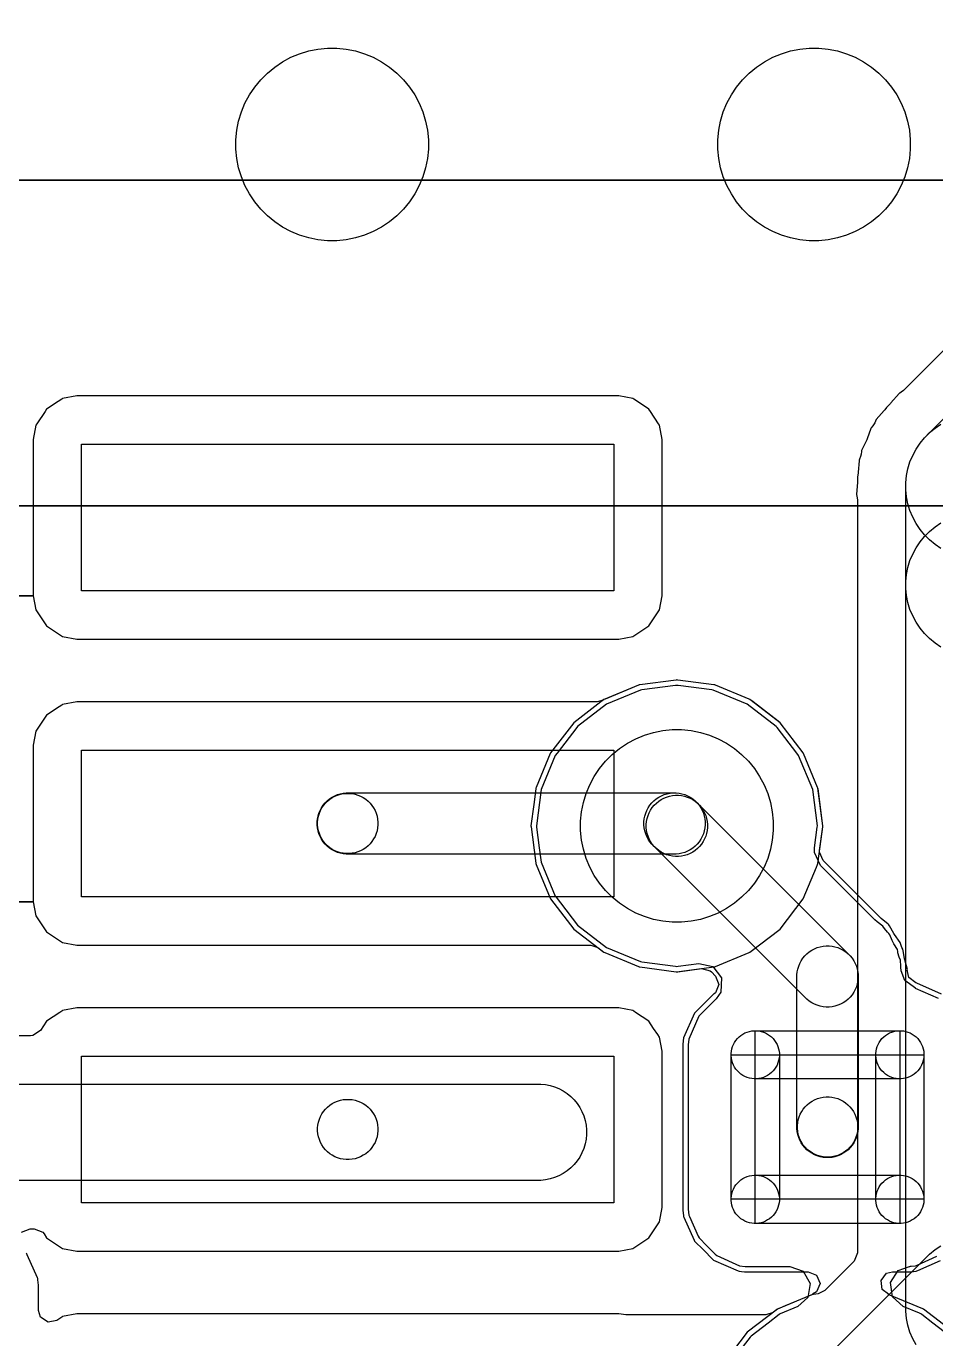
# Model space of a CAD drawing. Extents: x 124579 to 173950, y -108350 to -87650.
# Drawn here: x 134431 to 138205, y -96757 to -91309 of the extents above; entities that cross this region are included whole.
import ezdxf

# ---------------------------------------------------------------- set-up
doc = ezdxf.new("R2010")
doc.units = 0
doc.layers.add('L2D0_Cu1', color=1, linetype='CONTINUOUS')
doc.layers.add('L4D0_Cu2', color=2, linetype='CONTINUOUS')

msp = doc.modelspace()

# ---------------------------------------------------------------- linework, layer by layer
at = {"layer": 'L2D0_Cu1'}
for points in [[(135680.373, -92199.518), (135641.308, -92195.671), (135602.808, -92188.013), (135565.244, -92176.618), (135528.978, -92161.596), (135494.359, -92143.091), (135461.72, -92121.283), (135431.376, -92096.38), (135403.62, -92068.624), (135378.717, -92038.28), (135356.909, -92005.641), (135338.404, -91971.022), (135323.382, -91934.756), (135311.987, -91897.192), (135304.329, -91858.692), (135300.482, -91819.627), (135300.482, -91780.373), (135304.329, -91741.308), (135311.987, -91702.808), (135323.382, -91665.244), (135338.404, -91628.978), (135356.909, -91594.359), (135378.717, -91561.72), (135403.62, -91531.376), (135431.376, -91503.62), (135461.72, -91478.717), (135494.359, -91456.909), (135528.978, -91438.404), (135565.244, -91423.382), (135602.808, -91411.987), (135641.308, -91404.329), (135680.373, -91400.482), (135719.627, -91400.482), (135758.692, -91404.329), (135797.192, -91411.987), (135834.756, -91423.382), (135871.022, -91438.404), (135905.641, -91456.909), (135938.28, -91478.717), (135968.624, -91503.62), (135996.38, -91531.376), (136021.283, -91561.72), (136043.091, -91594.359), (136061.596, -91628.978), (136076.618, -91665.244), (136088.013, -91702.808), (136095.671, -91741.308), (136099.518, -91780.373), (136099.518, -91819.627), (136095.671, -91858.692), (136088.013, -91897.192), (136076.618, -91934.756), (136061.596, -91971.022), (136043.091, -92005.641), (136021.283, -92038.28), (135996.38, -92068.624), (135968.624, -92096.38), (135938.28, -92121.283), (135905.641, -92143.091), (135871.022, -92161.596), (135834.756, -92176.618), (135797.192, -92188.013), (135758.692, -92195.671), (135719.627, -92199.518)], [(137680.373, -92199.518), (137641.308, -92195.671), (137602.808, -92188.013), (137565.244, -92176.618), (137528.978, -92161.596), (137494.359, -92143.091), (137461.72, -92121.283), (137431.376, -92096.38), (137403.62, -92068.624), (137378.717, -92038.28), (137356.909, -92005.641), (137338.404, -91971.022), (137323.382, -91934.756), (137311.987, -91897.192), (137304.329, -91858.692), (137300.482, -91819.627), (137300.482, -91780.373), (137304.329, -91741.308), (137311.987, -91702.808), (137323.382, -91665.244), (137338.404, -91628.978), (137356.909, -91594.359), (137378.717, -91561.72), (137403.62, -91531.376), (137431.376, -91503.62), (137461.72, -91478.717), (137494.359, -91456.909), (137528.978, -91438.404), (137565.244, -91423.382), (137602.808, -91411.987), (137641.308, -91404.329), (137680.373, -91400.482), (137719.627, -91400.482), (137758.692, -91404.329), (137797.192, -91411.987), (137834.756, -91423.382), (137871.022, -91438.404), (137905.641, -91456.909), (137938.28, -91478.717), (137968.624, -91503.62), (137996.38, -91531.376), (138021.283, -91561.72), (138043.091, -91594.359), (138061.596, -91628.978), (138076.618, -91665.244), (138088.013, -91702.808), (138095.671, -91741.308), (138099.518, -91780.373), (138099.518, -91819.627), (138095.671, -91858.692), (138088.013, -91897.192), (138076.618, -91934.756), (138061.596, -91971.022), (138043.091, -92005.641), (138021.283, -92038.28), (137996.38, -92068.624), (137968.624, -92096.38), (137938.28, -92121.283), (137905.641, -92143.091), (137871.022, -92161.596), (137834.756, -92176.618), (137797.192, -92188.013), (137758.692, -92195.671), (137719.627, -92199.518)], [(134660, -93653.4), (134660, -93043.8), (136869.8, -93043.8), (136869.8, -93653.4)], [(137111.373, -95028.118), (137072.308, -95024.271), (137033.808, -95016.613), (136996.244, -95005.218), (136959.978, -94990.196), (136925.359, -94971.691), (136892.72, -94949.883), (136862.376, -94924.98), (136834.62, -94897.224), (136809.717, -94866.88), (136787.909, -94834.241), (136769.404, -94799.622), (136754.382, -94763.356), (136742.987, -94725.792), (136735.329, -94687.292), (136731.482, -94648.227), (136731.482, -94608.973), (136735.329, -94569.908), (136742.987, -94531.408), (136754.382, -94493.844), (136769.404, -94457.578), (136787.909, -94422.959), (136809.717, -94390.32), (136834.62, -94359.976), (136862.376, -94332.22), (136892.72, -94307.317), (136925.359, -94285.509), (136959.978, -94267.004), (136996.244, -94251.982), (137033.808, -94240.587), (137072.308, -94232.929), (137111.373, -94229.082), (137150.627, -94229.082), (137189.692, -94232.929), (137228.192, -94240.587), (137265.756, -94251.982), (137302.022, -94267.004), (137336.641, -94285.509), (137369.28, -94307.317), (137399.624, -94332.22), (137427.38, -94359.976), (137452.283, -94390.32), (137474.091, -94422.959), (137492.596, -94457.578), (137507.618, -94493.844), (137519.013, -94531.408), (137526.671, -94569.908), (137530.518, -94608.973), (137530.518, -94648.227), (137526.671, -94687.292), (137519.013, -94725.792), (137507.618, -94763.356), (137492.596, -94799.622), (137474.091, -94834.241), (137452.283, -94866.88), (137427.38, -94897.224), (137399.624, -94924.98), (137369.28, -94949.883), (137336.641, -94971.691), (137302.022, -94990.196), (137265.756, -95005.218), (137228.192, -95016.613), (137189.692, -95024.271), (137150.627, -95028.118)], [(134660, -94923.4), (134660, -94313.8), (136869.8, -94313.8), (136869.8, -94923.4)], [(135758.761, -94745.6), (135746.343, -94744.377), (135734.104, -94741.943), (135722.163, -94738.32), (135710.635, -94733.545), (135699.63, -94727.663), (135689.255, -94720.73), (135679.609, -94712.814), (135670.786, -94703.991), (135662.87, -94694.345), (135655.937, -94683.97), (135650.055, -94672.965), (135645.28, -94661.437), (135641.657, -94649.496), (135639.223, -94637.257), (135638, -94624.839), (135638, -94612.361), (135639.223, -94599.943), (135641.657, -94587.704), (135645.28, -94575.763), (135650.055, -94564.235), (135655.937, -94553.23), (135662.87, -94542.855), (135670.786, -94533.209), (135679.609, -94524.386), (135689.255, -94516.47), (135699.63, -94509.537), (135710.635, -94503.655), (135722.163, -94498.88), (135734.104, -94495.257), (135746.343, -94492.823), (135758.761, -94491.6), (137127.239, -94491.6), (137139.657, -94492.823), (137151.896, -94495.257), (137163.837, -94498.88), (137175.365, -94503.655), (137186.37, -94509.537), (137196.745, -94516.47), (137206.391, -94524.386), (137215.214, -94533.209), (137223.13, -94542.855), (137230.063, -94553.23), (137235.945, -94564.235), (137240.72, -94575.763), (137244.343, -94587.704), (137246.777, -94599.943), (137248, -94612.361), (137248, -94624.839), (137246.777, -94637.257), (137244.343, -94649.496), (137240.72, -94661.437), (137235.945, -94672.965), (137230.063, -94683.97), (137223.13, -94694.345), (137215.214, -94703.991), (137206.391, -94712.814), (137196.745, -94720.73), (137186.37, -94727.663), (137175.365, -94733.545), (137163.837, -94738.32), (137151.896, -94741.943), (137139.657, -94744.377), (137127.239, -94745.6)], [(135758.759, -94743.6), (135746.537, -94742.396), (135734.491, -94740), (135722.738, -94736.435), (135711.391, -94731.735), (135700.56, -94725.945), (135690.348, -94719.122), (135680.854, -94711.331), (135672.169, -94702.646), (135664.378, -94693.152), (135657.555, -94682.94), (135651.765, -94672.109), (135647.065, -94660.762), (135643.5, -94649.009), (135641.104, -94636.963), (135639.9, -94624.741), (135639.9, -94612.459), (135641.104, -94600.237), (135643.5, -94588.191), (135647.065, -94576.438), (135651.765, -94565.091), (135657.555, -94554.26), (135664.378, -94544.048), (135672.169, -94534.554), (135680.854, -94525.869), (135690.348, -94518.078), (135700.56, -94511.255), (135711.391, -94505.465), (135722.738, -94500.765), (135734.491, -94497.2), (135746.537, -94494.804), (135758.759, -94493.6), (135771.141, -94493.6), (135783.363, -94494.804), (135795.409, -94497.2), (135807.162, -94500.765), (135818.509, -94505.465), (135829.34, -94511.255), (135839.552, -94518.078), (135849.046, -94525.869), (135857.731, -94534.554), (135865.522, -94544.048), (135872.345, -94554.26), (135878.135, -94565.091), (135882.835, -94576.438), (135886.4, -94588.191), (135888.796, -94600.237), (135890, -94612.459), (135890, -94624.741), (135888.796, -94636.963), (135886.4, -94649.009), (135882.835, -94660.762), (135878.135, -94672.109), (135872.345, -94682.94), (135865.522, -94693.152), (135857.731, -94702.646), (135849.046, -94711.331), (135839.552, -94719.122), (135829.34, -94725.945), (135818.509, -94731.735), (135807.162, -94736.435), (135795.409, -94740), (135783.363, -94742.396), (135771.141, -94743.6)], [(137124.761, -94755.6), (137112.343, -94754.377), (137100.104, -94751.943), (137088.163, -94748.32), (137076.635, -94743.545), (137065.63, -94737.663), (137055.255, -94730.73), (137045.609, -94722.814), (137026.786, -94703.991), (137018.87, -94694.345), (137011.937, -94683.97), (137006.055, -94672.965), (137001.28, -94661.437), (136997.657, -94649.496), (136995.223, -94637.257), (136994, -94624.839), (136994, -94612.361), (136995.223, -94599.943), (136997.657, -94587.704), (137001.28, -94575.763), (137006.055, -94564.235), (137011.937, -94553.23), (137018.87, -94542.855), (137026.786, -94533.209), (137035.609, -94524.386), (137045.255, -94516.47), (137055.63, -94509.537), (137066.635, -94503.655), (137078.163, -94498.88), (137090.104, -94495.257), (137102.343, -94492.823), (137114.761, -94491.6), (137127.239, -94491.6), (137139.657, -94492.823), (137151.896, -94495.257), (137163.837, -94498.88), (137175.365, -94503.655), (137186.37, -94509.537), (137196.745, -94516.47), (137206.391, -94524.386), (137225.214, -94543.209), (137233.13, -94552.855), (137240.063, -94563.23), (137245.945, -94574.235), (137250.72, -94585.763), (137254.343, -94597.704), (137256.777, -94609.943), (137258, -94622.361), (137258, -94634.839), (137256.777, -94647.257), (137254.343, -94659.496), (137250.72, -94671.437), (137245.945, -94682.965), (137240.063, -94693.97), (137233.13, -94704.345), (137225.214, -94713.991), (137216.391, -94722.814), (137206.745, -94730.73), (137196.37, -94737.663), (137185.365, -94743.545), (137173.837, -94748.32), (137161.896, -94751.943), (137149.657, -94754.377), (137137.239, -94755.6)], [(134660, -96193.4), (134660, -95583.8), (136869.8, -95583.8), (136869.8, -96193.4)], [(135758.759, -96013.6), (135746.537, -96012.396), (135734.491, -96010), (135722.738, -96006.435), (135711.391, -96001.735), (135700.56, -95995.945), (135690.348, -95989.122), (135680.854, -95981.331), (135672.169, -95972.646), (135664.378, -95963.152), (135657.555, -95952.94), (135651.765, -95942.109), (135647.065, -95930.762), (135643.5, -95919.009), (135641.104, -95906.963), (135639.9, -95894.741), (135639.9, -95882.459), (135641.104, -95870.237), (135643.5, -95858.191), (135647.065, -95846.438), (135651.765, -95835.091), (135657.555, -95824.26), (135664.378, -95814.048), (135672.169, -95804.554), (135680.854, -95795.869), (135690.348, -95788.078), (135700.56, -95781.255), (135711.391, -95775.465), (135722.738, -95770.765), (135734.491, -95767.2), (135746.537, -95764.804), (135758.759, -95763.6), (135771.141, -95763.6), (135783.363, -95764.804), (135795.409, -95767.2), (135807.162, -95770.765), (135818.509, -95775.465), (135829.34, -95781.255), (135839.552, -95788.078), (135849.046, -95795.869), (135857.731, -95804.554), (135865.522, -95814.048), (135872.345, -95824.26), (135878.135, -95835.091), (135882.835, -95846.438), (135886.4, -95858.191), (135888.796, -95870.237), (135890, -95882.459), (135890, -95894.741), (135888.796, -95906.963), (135886.4, -95919.009), (135882.835, -95930.762), (135878.135, -95942.109), (135872.345, -95952.94), (135865.522, -95963.152), (135857.731, -95972.646), (135849.046, -95981.331), (135839.552, -95989.122), (135829.34, -95995.945), (135818.509, -96001.735), (135807.162, -96006.435), (135795.409, -96010), (135783.363, -96012.396), (135771.141, -96013.6)]]:
    msp.add_lwpolyline(points, close=True, dxfattribs=at)
for points in [[(138226.572, -93476.522), (138202.064, -93460.145), (138179.279, -93441.444), (138158.438, -93420.601), (138139.739, -93397.815), (138123.364, -93373.305), (138109.47, -93347.309), (138098.192, -93320.076), (138089.636, -93291.869), (138083.887, -93262.959), (138080.999, -93233.625), (138081.001, -93204.149), (138083.891, -93174.814), (138089.643, -93145.905), (138098.201, -93117.699), (138109.482, -93090.467), (138123.378, -93064.472), (138139.755, -93039.964), (138158.456, -93017.179), (139298.299, -91877.438)], [(138602.433, -92289.705), (138070.644, -92821.446), (138062.145, -92828.236), (138056.232, -92831.967), (138056.23, -92831.969), (138053.28, -92833.83), (138019.184, -92872.436), (138016.678, -92875.274), (138014.615, -92877.47), (138001.694, -92890.39), (138000.649, -92891.785), (138000.644, -92891.79), (137993.705, -92901.048), (137991.233, -92904.085), (137958.377, -92941.288), (137951.845, -92955.201), (137946.704, -92963.755), (137939.579, -92973.26), (137939.577, -92973.263), (137937.484, -92976.056), (137936.258, -92979.327), (137936.257, -92979.328), (137920.06, -93022.53), (137918.534, -93026.15), (137897.447, -93071.063), (137896.91, -93074.51), (137896.91, -93074.511), (137895.083, -93086.246), (137892.547, -93095.909), (137888.38, -93107.022), (137888.379, -93107.028), (137887.153, -93110.297), (137886.894, -93113.782), (137883.473, -93159.785), (137883.025, -93163.689), (137881.571, -93173.03), (137880.5, -93179.909), (137880.5, -93197.953), (137880.365, -93201.585), (137876.522, -93253.269), (137878.065, -93260.497), (137879.421, -93266.851), (137880.5, -93277.079), (137880.5, -96400.99), (137866.148, -96435.638), (137745.146, -96556.64), (137716.894, -96570.573), (137697.42, -96573.137), (137694.238, -96573.556), (137691.276, -96574.783), (137691.272, -96574.784), (137580.002, -96620.874), (137548.159, -96634.064), (137545.613, -96636.018), (137545.609, -96636.02), (137530.03, -96647.974), (137500.201, -96658.1), (136918.503, -96658.1), (136908.943, -96657.158), (136889.548, -96653.3), (134640.252, -96653.3), (134581.769, -96664.933), (134577.757, -96667.614), (134577.754, -96667.615), (134557.823, -96680.933), (134521.04, -96688.249), (134489.858, -96667.414), (134481.6, -96640.191), (134481.6, -96533.954), (134480.489, -96524.613), (134478.916, -96511.4), (134478.916, -96511.399), (134478.482, -96507.754), (134476.992, -96504.399), (134476.991, -96504.396), (134434.876, -96409.582), (134434.875, -96409.581), (134433.039, -96405.447), (134429.838, -96402.252)], [(131716.965, -93673.148), (134459.5, -93673.148), (134471.133, -93731.631), (134515.448, -93797.952), (134581.769, -93842.267), (134640.252, -93853.9), (136889.548, -93853.9), (136948.031, -93842.267), (137014.352, -93797.952), (137058.667, -93731.631), (137070.3, -93673.148), (137070.3, -93024.052), (137058.667, -92965.569), (137054.772, -92959.739), (137020.77, -92908.853), (137014.352, -92899.248), (136967.059, -92867.647), (136952.045, -92857.615), (136948.031, -92854.933), (136889.548, -92843.3), (134640.252, -92843.3), (134581.769, -92854.933), (134577.755, -92857.615), (134562.741, -92867.647), (134515.448, -92899.248), (134509.03, -92908.853), (134475.029, -92959.739), (134471.133, -92965.569), (134459.5, -93024.052), (134459.5, -93673.148), (131716.965, -93673.148)], [(138226.583, -93886.229), (138202.075, -93869.853), (138179.289, -93851.153), (138158.447, -93830.311), (138139.747, -93807.525), (138123.371, -93783.017), (138109.476, -93757.021), (138098.196, -93729.789), (138089.64, -93701.582), (138083.889, -93672.672), (138081, -93643.338), (138081, -93204.162), (138083.889, -93174.828), (138089.64, -93145.918), (138098.196, -93117.711), (138109.476, -93090.479), (138123.371, -93064.483), (138139.747, -93039.975), (138158.447, -93017.189), (138179.289, -92996.347), (138202.075, -92977.647), (138226.583, -92961.271)], [(138123.371, -96783.017), (138109.476, -96757.021), (138098.196, -96729.789), (138089.64, -96701.582), (138083.889, -96672.672), (138081, -96643.338), (138081, -93613.862), (138083.889, -93584.528), (138089.64, -93555.618), (138098.196, -93527.411), (138109.476, -93500.179), (138123.371, -93474.183), (138139.747, -93449.675), (138158.447, -93426.889), (138179.289, -93406.047), (138202.075, -93387.347), (138226.583, -93370.971)], [(131720.242, -94943.148), (134459.5, -94943.148), (134471.133, -95001.631), (134515.448, -95067.952), (134581.769, -95112.267), (134640.252, -95123.9), (136773.425, -95123.9), (136803.252, -95134.024), (136828.159, -95153.136), (136831.122, -95154.363), (136831.125, -95154.365), (136971.272, -95212.416), (136971.276, -95212.417), (136974.238, -95213.644), (136977.419, -95214.063), (136977.42, -95214.063), (137127.817, -95233.863), (137131, -95234.282), (137134.183, -95233.863), (137284.58, -95214.063), (137284.581, -95214.063), (137287.762, -95213.644), (137290.724, -95212.417), (137290.728, -95212.416), (137430.875, -95154.365), (137430.878, -95154.363), (137433.841, -95153.136), (137559.282, -95056.882), (137655.536, -94931.441), (137710.188, -94799.5), (137714.816, -94788.328), (137714.817, -94788.324), (137716.044, -94785.362), (137721.496, -94743.954), (137736.263, -94631.783), (137736.682, -94628.6), (137716.044, -94471.838), (137714.817, -94468.876), (137714.816, -94468.872), (137656.765, -94328.725), (137656.763, -94328.722), (137655.536, -94325.759), (137559.282, -94200.318), (137551.471, -94194.324), (137447.027, -94114.182), (137433.841, -94104.064), (137430.878, -94102.837), (137430.875, -94102.835), (137290.728, -94044.784), (137290.724, -94044.783), (137287.762, -94043.556), (137284.581, -94043.137), (137284.58, -94043.137), (137134.183, -94023.337), (137131, -94022.918), (137127.817, -94023.337), (136977.42, -94043.137), (136977.419, -94043.137), (136974.238, -94043.556), (136971.276, -94044.783), (136971.272, -94044.784), (136832.659, -94102.2), (136828.159, -94104.064), (136825.612, -94106.019), (136824.369, -94106.736), (136799.87, -94113.3), (134640.252, -94113.3), (134581.769, -94124.933), (134577.755, -94127.615), (134567.42, -94134.521), (134515.448, -94169.248), (134471.133, -94235.569), (134459.5, -94294.052), (134459.5, -94943.148), (131720.242, -94943.148)], [(134411.673, -96314.882), (134446.351, -96300.5), (134464.232, -96300.5), (134498.88, -96314.852), (134504.974, -96322.277), (134515.448, -96337.952), (134581.769, -96382.267), (134640.252, -96393.9), (136889.548, -96393.9), (136948.031, -96382.267), (137014.352, -96337.952), (137058.667, -96271.631), (137070.3, -96213.148), (137070.3, -95564.052), (137058.667, -95505.569), (137051.572, -95494.95), (137034.275, -95469.064), (137014.352, -95439.248), (136959.395, -95402.526), (136952.045, -95397.615), (136948.031, -95394.933), (136889.548, -95383.3), (134640.252, -95383.3), (134581.769, -95394.933), (134577.755, -95397.615), (134570.405, -95402.526), (134515.448, -95439.248), (134489.739, -95477.724), (134458.556, -95498.559), (134448.997, -95499.5), (131770.552, -95499.5)], [(130290.175, -95700), (136565.725, -95700), (136585.281, -95701.926), (136604.555, -95705.76), (136623.359, -95711.464), (136641.514, -95718.984), (136658.845, -95728.247), (136675.184, -95739.165), (136690.374, -95751.631), (136704.269, -95765.526), (136716.735, -95780.716), (136727.653, -95797.055), (136736.916, -95814.386), (136744.436, -95832.541), (136750.14, -95851.345), (136753.974, -95870.619), (136755.9, -95890.175), (136755.9, -95909.825), (136753.974, -95929.381), (136750.14, -95948.655), (136744.436, -95967.459), (136736.916, -95985.614), (136727.653, -96002.945), (136716.735, -96019.284), (136704.269, -96034.474), (136690.374, -96048.369), (136675.184, -96060.835), (136658.845, -96071.753), (136641.514, -96081.016), (136623.359, -96088.536), (136604.555, -96094.24), (136585.281, -96098.074), (136565.725, -96100), (130290.175, -96100)], [(137628.447, -96956.889), (138179.289, -96406.047), (138202.075, -96387.347), (138226.583, -96370.971)]]:
    msp.add_lwpolyline(points, dxfattribs=at)
at = {"layer": 'L4D0_Cu2'}
for points in [[(155994.318, -93300), (131716.001, -93300), (131707.393, -89964.44), (167394.963, -89964.44)], [(160521.7, -91948.819), (131687.605, -91948.819), (131682.576, -90000), (167544.532, -90000)], [(156016.71, -93300), (131691.092, -93300), (131687.605, -91948.819), (160521.7, -91948.819)], [(131691.092, -93300), (156016.71, -93300)], [(131716.001, -93300), (155994.318, -93300)], [(138228.813, -95326.359), (138126.427, -95281.094), (138122.805, -95280.672), (138093.164, -95257.721), (138087.764, -95233.117), (138087.287, -95233.159), (138086.965, -95229.475), (138086.891, -95229.14), (138086.913, -95228.886), (138086.913, -95228.882), (138087.286, -95224.615), (138076.596, -95184.721), (138075.671, -95180.551), (138071.054, -95154.365), (138068.497, -95139.861), (138064.402, -95132.768), (138059.512, -95120.96), (138058.504, -95117.199), (138057.394, -95113.057), (138033.694, -95079.21), (138031.407, -95075.619), (138012.894, -95043.554), (138010.75, -95039.84), (138007.466, -95037.084), (138007.463, -95037.081), (137979.105, -95013.286), (137975.953, -95010.398), (137737.188, -94771.633), (137722.836, -94736.985), (137723.255, -94730.589), (137736.263, -94631.783), (137736.682, -94628.6), (137725.054, -94540.278), (137716.463, -94475.02), (137716.463, -94475.019), (137716.044, -94471.838), (137714.817, -94468.876), (137714.816, -94468.872), (137656.765, -94328.725), (137656.763, -94328.722), (137655.536, -94325.759), (137559.282, -94200.318), (137433.841, -94104.064), (137430.878, -94102.837), (137430.875, -94102.835), (137290.728, -94044.784), (137290.724, -94044.783), (137287.762, -94043.556), (137284.581, -94043.137), (137284.58, -94043.137), (137134.183, -94023.337), (137131, -94022.918), (137127.817, -94023.337), (136977.42, -94043.137), (136977.419, -94043.137), (136974.238, -94043.556), (136971.276, -94044.783), (136971.272, -94044.784), (136831.125, -94102.835), (136831.122, -94102.837), (136828.159, -94104.064), (136702.718, -94200.318), (136606.464, -94325.759), (136605.237, -94328.722), (136605.235, -94328.725), (136547.184, -94468.872), (136547.183, -94468.876), (136545.956, -94471.838), (136545.537, -94475.019), (136545.537, -94475.02), (136536.946, -94540.278), (136525.318, -94628.6), (136525.737, -94631.783), (136544.149, -94771.633), (136545.956, -94785.362), (136547.183, -94788.324), (136547.184, -94788.328), (136605.235, -94928.475), (136606.464, -94931.441), (136702.718, -95056.882), (136828.159, -95153.136), (136831.122, -95154.363), (136831.125, -95154.365), (136971.272, -95212.416), (136971.276, -95212.417), (136974.238, -95213.644), (136977.419, -95214.063), (136977.42, -95214.063), (137127.817, -95233.863), (137131, -95234.282), (137159.257, -95230.562), (137232.989, -95220.855), (137269.214, -95230.562), (137274.033, -95234.788), (137291.05, -95251.805), (137305.402, -95286.453), (137291.05, -95321.101), (137285.99, -95325.309), (137282.947, -95326.661), (137203.859, -95405.887), (137158.594, -95508.273), (137155.6, -95533.954), (137155.6, -96223.246), (137155.77, -96224.671), (137155.77, -96224.678), (137158.284, -96245.8), (137158.718, -96249.446), (137160.208, -96252.801), (137160.209, -96252.804), (137202.324, -96347.618), (137204.161, -96351.753), (137207.362, -96354.948), (137207.363, -96354.95), (137238.285, -96385.818), (137283.387, -96430.841), (137385.773, -96476.106), (137389.429, -96476.532), (137389.432, -96476.533), (137398.824, -96477.628), (137411.454, -96479.1), (137676.18, -96479.1), (137710.828, -96493.452), (137725.18, -96528.1), (137710.828, -96562.748), (137693.827, -96572.565), (137694.238, -96573.556), (137551.125, -96632.835), (137551.122, -96632.837), (137548.159, -96634.064), (137422.718, -96730.318), (137326.464, -96855.759)], [(138216.054, -95344.993), (138121.232, -95303.073), (138121.402, -95302.689), (138076.394, -95270.883), (138061.332, -95229.533), (138061.3, -95229.187), (138061.3, -95225.207), (138060.57, -95221.289), (138060.398, -95219.423), (138060.092, -95214.71), (138060.048, -95213.515), (138059.708, -95204.469), (138059.289, -95193.299), (138059.289, -95193.297), (138058.989, -95185.318), (138053.755, -95173.135), (138048.193, -95154.83), (138047.226, -95149.638), (138045.764, -95141.789), (138031.021, -95117.871), (138025.182, -95106.629), (138024.4, -95104.808), (138014.094, -95080.821), (138010.015, -95075.856), (138004.417, -95070.258), (137991.947, -95054.482), (137986.085, -95044.972), (137961.726, -95026.449), (137952.919, -95018.76), (137726.825, -94792.665), (137701.819, -94739.039), (137702.23, -94720.21), (137713.55, -94634.221), (137714.29, -94628.6), (137694.415, -94477.633), (137636.144, -94336.955), (137627.954, -94326.281), (137546.901, -94220.652), (137543.448, -94216.152), (137422.645, -94123.456), (137281.967, -94065.185), (137276.348, -94064.445), (137276.347, -94064.445), (137136.621, -94046.05), (137131, -94045.31), (137125.379, -94046.05), (136985.653, -94064.445), (136985.652, -94064.445), (136980.033, -94065.185), (136839.355, -94123.456), (136718.552, -94216.152), (136715.099, -94220.652), (136634.047, -94326.281), (136625.856, -94336.955), (136567.585, -94477.633), (136547.71, -94628.6), (136548.45, -94634.221), (136559.771, -94720.21), (136567.585, -94779.567), (136625.856, -94920.245), (136629.307, -94924.743), (136629.308, -94924.744), (136647.479, -94948.425), (136718.552, -95041.048), (136839.355, -95133.744), (136980.033, -95192.015), (136985.652, -95192.755), (136985.653, -95192.755), (137125.379, -95211.15), (137131, -95211.89), (137136.621, -95211.15), (137221.683, -95199.952), (137279.45, -95212.759), (137315.47, -95259.702), (137312.888, -95318.815), (137294.192, -95346.822), (137222.493, -95418.646), (137180.573, -95513.468), (137177.8, -95537.251), (137177.801, -96219.948), (137180.687, -96244.213), (137183.321, -96250.144), (137183.322, -96250.146), (137219.529, -96331.66), (137219.53, -96331.661), (137222.773, -96338.962), (137254.953, -96371.086), (137290.201, -96406.272), (137296.146, -96412.207), (137390.968, -96454.127), (137414.751, -96456.9), (137599.018, -96456.9), (137654.619, -96477.137), (137684.204, -96528.379), (137673.929, -96586.65), (137632.121, -96623.315), (137559.355, -96653.456), (137554.857, -96656.907), (137554.856, -96656.908), (137509.056, -96692.052), (137438.552, -96746.152), (137435.099, -96750.652), (137386.802, -96813.594)], [(138263.448, -96746.152), (138192.944, -96692.052), (138147.144, -96656.908), (138147.143, -96656.907), (138142.645, -96653.456), (138137.409, -96651.287), (138137.4, -96651.282), (138069.186, -96623.027), (138025.561, -96583.053), (138017.838, -96524.39), (138049.63, -96474.487), (138096.815, -96456.899), (138097.448, -96456.899), (138099.986, -96456.597), (138099.988, -96456.597), (138102.864, -96456.255), (138121.713, -96454.013), (138127.644, -96451.379), (138127.646, -96451.378), (138209.16, -96415.171)], [(138279.282, -96730.318), (138153.841, -96634.064), (138150.878, -96632.837), (138150.875, -96632.835), (138007.762, -96573.556), (138008.469, -96571.849), (137983.383, -96552.598), (137978.49, -96515.415), (138001.322, -96485.663), (138025.82, -96479.1), (138100.746, -96479.1), (138102.171, -96478.93), (138102.178, -96478.93), (138123.3, -96476.416), (138123.301, -96476.416), (138126.946, -96475.982), (138130.301, -96474.492), (138130.304, -96474.491), (138225.118, -96432.376)]]:
    msp.add_lwpolyline(points, dxfattribs=at)
for points in [[(135680.373, -92199.518), (135641.308, -92195.671), (135602.808, -92188.013), (135565.244, -92176.618), (135528.978, -92161.596), (135494.359, -92143.091), (135461.72, -92121.283), (135431.376, -92096.38), (135403.62, -92068.624), (135378.717, -92038.28), (135356.909, -92005.641), (135338.404, -91971.022), (135323.382, -91934.756), (135311.987, -91897.192), (135304.329, -91858.692), (135300.482, -91819.627), (135300.482, -91780.373), (135304.329, -91741.308), (135311.987, -91702.808), (135323.382, -91665.244), (135338.404, -91628.978), (135356.909, -91594.359), (135378.717, -91561.72), (135403.62, -91531.376), (135431.376, -91503.62), (135461.72, -91478.717), (135494.359, -91456.909), (135528.978, -91438.404), (135565.244, -91423.382), (135602.808, -91411.987), (135641.308, -91404.329), (135680.373, -91400.482), (135719.627, -91400.482), (135758.692, -91404.329), (135797.192, -91411.987), (135834.756, -91423.382), (135871.022, -91438.404), (135905.641, -91456.909), (135938.28, -91478.717), (135968.624, -91503.62), (135996.38, -91531.376), (136021.283, -91561.72), (136043.091, -91594.359), (136061.596, -91628.978), (136076.618, -91665.244), (136088.013, -91702.808), (136095.671, -91741.308), (136099.518, -91780.373), (136099.518, -91819.627), (136095.671, -91858.692), (136088.013, -91897.192), (136076.618, -91934.756), (136061.596, -91971.022), (136043.091, -92005.641), (136021.283, -92038.28), (135996.38, -92068.624), (135968.624, -92096.38), (135938.28, -92121.283), (135905.641, -92143.091), (135871.022, -92161.596), (135834.756, -92176.618), (135797.192, -92188.013), (135758.692, -92195.671), (135719.627, -92199.518)], [(137680.373, -92199.518), (137641.308, -92195.671), (137602.808, -92188.013), (137565.244, -92176.618), (137528.978, -92161.596), (137494.359, -92143.091), (137461.72, -92121.283), (137431.376, -92096.38), (137403.62, -92068.624), (137378.717, -92038.28), (137356.909, -92005.641), (137338.404, -91971.022), (137323.382, -91934.756), (137311.987, -91897.192), (137304.329, -91858.692), (137300.482, -91819.627), (137300.482, -91780.373), (137304.329, -91741.308), (137311.987, -91702.808), (137323.382, -91665.244), (137338.404, -91628.978), (137356.909, -91594.359), (137378.717, -91561.72), (137403.62, -91531.376), (137431.376, -91503.62), (137461.72, -91478.717), (137494.359, -91456.909), (137528.978, -91438.404), (137565.244, -91423.382), (137602.808, -91411.987), (137641.308, -91404.329), (137680.373, -91400.482), (137719.627, -91400.482), (137758.692, -91404.329), (137797.192, -91411.987), (137834.756, -91423.382), (137871.022, -91438.404), (137905.641, -91456.909), (137938.28, -91478.717), (137968.624, -91503.62), (137996.38, -91531.376), (138021.283, -91561.72), (138043.091, -91594.359), (138061.596, -91628.978), (138076.618, -91665.244), (138088.013, -91702.808), (138095.671, -91741.308), (138099.518, -91780.373), (138099.518, -91819.627), (138095.671, -91858.692), (138088.013, -91897.192), (138076.618, -91934.756), (138061.596, -91971.022), (138043.091, -92005.641), (138021.283, -92038.28), (137996.38, -92068.624), (137968.624, -92096.38), (137938.28, -92121.283), (137905.641, -92143.091), (137871.022, -92161.596), (137834.756, -92176.618), (137797.192, -92188.013), (137758.692, -92195.671), (137719.627, -92199.518)], [(137111.373, -95028.118), (137072.308, -95024.271), (137033.808, -95016.613), (136996.244, -95005.218), (136959.978, -94990.196), (136925.359, -94971.691), (136892.72, -94949.883), (136862.376, -94924.98), (136834.62, -94897.224), (136809.717, -94866.88), (136787.909, -94834.241), (136769.404, -94799.622), (136754.382, -94763.356), (136742.987, -94725.792), (136735.329, -94687.292), (136731.482, -94648.227), (136731.482, -94608.973), (136735.329, -94569.908), (136742.987, -94531.408), (136754.382, -94493.844), (136769.404, -94457.578), (136787.909, -94422.959), (136809.717, -94390.32), (136834.62, -94359.976), (136862.376, -94332.22), (136892.72, -94307.317), (136925.359, -94285.509), (136959.978, -94267.004), (136996.244, -94251.982), (137033.808, -94240.587), (137072.308, -94232.929), (137111.373, -94229.082), (137150.627, -94229.082), (137189.692, -94232.929), (137228.192, -94240.587), (137265.756, -94251.982), (137302.022, -94267.004), (137336.641, -94285.509), (137369.28, -94307.317), (137399.624, -94332.22), (137427.38, -94359.976), (137452.283, -94390.32), (137474.091, -94422.959), (137492.596, -94457.578), (137507.618, -94493.844), (137519.013, -94531.408), (137526.671, -94569.908), (137530.518, -94608.973), (137530.518, -94648.227), (137526.671, -94687.292), (137519.013, -94725.792), (137507.618, -94763.356), (137492.596, -94799.622), (137474.091, -94834.241), (137452.283, -94866.88), (137427.38, -94897.224), (137399.624, -94924.98), (137369.28, -94949.883), (137336.641, -94971.691), (137302.022, -94990.196), (137265.756, -95005.218), (137228.192, -95016.613), (137189.692, -95024.271), (137150.627, -95028.118)], [(137749.761, -95380.6), (137737.343, -95379.377), (137725.104, -95376.943), (137713.163, -95373.32), (137701.635, -95368.545), (137690.63, -95362.663), (137680.255, -95355.73), (137670.609, -95347.814), (137036.786, -94713.991), (137028.87, -94704.345), (137021.937, -94693.97), (137016.055, -94682.965), (137011.28, -94671.437), (137007.657, -94659.496), (137005.223, -94647.257), (137004, -94634.839), (137004, -94622.361), (137005.223, -94609.943), (137007.657, -94597.704), (137011.28, -94585.763), (137016.055, -94574.235), (137021.937, -94563.23), (137028.87, -94552.855), (137036.786, -94543.209), (137045.609, -94534.386), (137055.255, -94526.47), (137065.63, -94519.537), (137076.635, -94513.655), (137088.163, -94508.88), (137100.104, -94505.257), (137112.343, -94502.823), (137124.761, -94501.6), (137137.239, -94501.6), (137149.657, -94502.823), (137161.896, -94505.257), (137173.837, -94508.88), (137185.365, -94513.655), (137196.37, -94519.537), (137206.745, -94526.47), (137216.391, -94534.386), (137850.214, -95168.209), (137858.13, -95177.855), (137865.063, -95188.23), (137870.945, -95199.235), (137875.72, -95210.763), (137879.343, -95222.704), (137881.777, -95234.943), (137883, -95247.361), (137883, -95259.839), (137881.777, -95272.257), (137879.343, -95284.496), (137875.72, -95296.437), (137870.945, -95307.965), (137865.063, -95318.97), (137858.13, -95329.345), (137850.214, -95338.991), (137841.391, -95347.814), (137831.745, -95355.73), (137821.37, -95362.663), (137810.365, -95368.545), (137798.837, -95373.32), (137786.896, -95376.943), (137774.657, -95379.377), (137762.239, -95380.6)], [(137749.761, -96005.6), (137737.343, -96004.377), (137725.104, -96001.943), (137713.163, -95998.32), (137701.635, -95993.545), (137690.63, -95987.663), (137680.255, -95980.73), (137670.609, -95972.814), (137661.786, -95963.991), (137653.87, -95954.345), (137646.937, -95943.97), (137641.055, -95932.965), (137636.28, -95921.437), (137632.657, -95909.496), (137630.223, -95897.257), (137629, -95884.839), (137629, -95247.361), (137630.223, -95234.943), (137632.657, -95222.704), (137636.28, -95210.763), (137641.055, -95199.235), (137646.937, -95188.23), (137653.87, -95177.855), (137661.786, -95168.209), (137670.609, -95159.386), (137680.255, -95151.47), (137690.63, -95144.537), (137701.635, -95138.655), (137713.163, -95133.88), (137725.104, -95130.257), (137737.343, -95127.823), (137749.761, -95126.6), (137762.239, -95126.6), (137774.657, -95127.823), (137786.896, -95130.257), (137798.837, -95133.88), (137810.365, -95138.655), (137821.37, -95144.537), (137831.745, -95151.47), (137841.391, -95159.386), (137850.214, -95168.209), (137858.13, -95177.855), (137865.063, -95188.23), (137870.945, -95199.235), (137875.72, -95210.763), (137879.343, -95222.704), (137881.777, -95234.943), (137883, -95247.361), (137883, -95884.839), (137881.777, -95897.257), (137879.343, -95909.496), (137875.72, -95921.437), (137870.945, -95932.965), (137865.063, -95943.97), (137858.13, -95954.345), (137850.214, -95963.991), (137841.391, -95972.814), (137831.745, -95980.73), (137821.37, -95987.663), (137810.365, -95993.545), (137798.837, -95998.32), (137786.896, -96001.943), (137774.657, -96004.377), (137762.239, -96005.6)], [(137451.193, -95678.48), (137441.427, -95677.518), (137431.802, -95675.603), (137422.411, -95672.754), (137413.344, -95668.999), (137404.69, -95664.373), (137396.53, -95658.921), (137388.944, -95652.695), (137382.005, -95645.756), (137375.779, -95638.17), (137370.327, -95630.01), (137365.701, -95621.356), (137361.946, -95612.289), (137359.097, -95602.898), (137357.182, -95593.273), (137356.22, -95583.507), (137356.22, -95573.693), (137357.182, -95563.927), (137359.097, -95554.302), (137361.946, -95544.911), (137365.701, -95535.844), (137370.327, -95527.19), (137375.779, -95519.03), (137382.005, -95511.444), (137388.944, -95504.505), (137396.53, -95498.279), (137404.69, -95492.827), (137413.344, -95488.201), (137422.411, -95484.446), (137431.802, -95481.597), (137441.427, -95479.682), (137451.193, -95478.72), (137461.007, -95478.72), (137470.773, -95479.682), (137480.398, -95481.597), (137489.789, -95484.446), (137498.856, -95488.201), (137507.51, -95492.827), (137515.67, -95498.279), (137523.256, -95504.505), (137530.195, -95511.444), (137536.421, -95519.03), (137541.873, -95527.19), (137546.499, -95535.844), (137550.254, -95544.911), (137553.103, -95554.302), (137555.018, -95563.927), (137555.98, -95573.693), (137555.98, -95583.507), (137555.018, -95593.273), (137553.103, -95602.898), (137550.254, -95612.289), (137546.499, -95621.356), (137541.873, -95630.01), (137536.421, -95638.17), (137530.195, -95645.756), (137523.256, -95652.695), (137515.67, -95658.921), (137507.51, -95664.373), (137498.856, -95668.999), (137489.789, -95672.754), (137480.398, -95675.603), (137470.773, -95677.518), (137461.007, -95678.48)], [(137456.1, -95678.6), (137456.1, -95478.6), (138056.1, -95478.6), (138056.1, -95678.6)], [(138051.193, -95678.48), (138041.427, -95677.518), (138031.802, -95675.603), (138022.411, -95672.754), (138013.344, -95668.999), (138004.69, -95664.373), (137996.53, -95658.921), (137988.944, -95652.695), (137982.005, -95645.756), (137975.779, -95638.17), (137970.327, -95630.01), (137965.701, -95621.356), (137961.946, -95612.289), (137959.097, -95602.898), (137957.182, -95593.273), (137956.22, -95583.507), (137956.22, -95573.693), (137957.182, -95563.927), (137959.097, -95554.302), (137961.946, -95544.911), (137965.701, -95535.844), (137970.327, -95527.19), (137975.779, -95519.03), (137982.005, -95511.444), (137988.944, -95504.505), (137996.53, -95498.279), (138004.69, -95492.827), (138013.344, -95488.201), (138022.411, -95484.446), (138031.802, -95481.597), (138041.427, -95479.682), (138051.193, -95478.72), (138061.007, -95478.72), (138070.773, -95479.682), (138080.398, -95481.597), (138089.789, -95484.446), (138098.856, -95488.201), (138107.51, -95492.827), (138115.67, -95498.279), (138123.256, -95504.505), (138130.195, -95511.444), (138136.421, -95519.03), (138141.873, -95527.19), (138146.499, -95535.844), (138150.254, -95544.911), (138153.103, -95554.302), (138155.018, -95563.927), (138155.98, -95573.693), (138155.98, -95583.507), (138155.018, -95593.273), (138153.103, -95602.898), (138150.254, -95612.289), (138146.499, -95621.356), (138141.873, -95630.01), (138136.421, -95638.17), (138130.195, -95645.756), (138123.256, -95652.695), (138115.67, -95658.921), (138107.51, -95664.373), (138098.856, -95668.999), (138089.789, -95672.754), (138080.398, -95675.603), (138070.773, -95677.518), (138061.007, -95678.48)], [(137356.1, -96178.6), (137356.1, -95578.6), (137556.1, -95578.6), (137556.1, -96178.6)], [(137456.1, -96178.6), (137456.1, -95578.6), (138056.1, -95578.6), (138056.1, -96178.6)], [(137956.1, -96178.6), (137956.1, -95578.6), (138156.1, -95578.6), (138156.1, -96178.6)], [(137749.859, -96003.6), (137737.637, -96002.396), (137725.591, -96000), (137713.838, -95996.435), (137702.491, -95991.735), (137691.66, -95985.945), (137681.448, -95979.122), (137671.954, -95971.331), (137663.269, -95962.646), (137655.478, -95953.152), (137648.655, -95942.94), (137642.865, -95932.109), (137638.165, -95920.762), (137634.6, -95909.009), (137632.204, -95896.963), (137631, -95884.741), (137631, -95872.459), (137632.204, -95860.237), (137634.6, -95848.191), (137638.165, -95836.438), (137642.865, -95825.091), (137648.655, -95814.26), (137655.478, -95804.048), (137663.269, -95794.554), (137671.954, -95785.869), (137681.448, -95778.078), (137691.66, -95771.255), (137702.491, -95765.465), (137713.838, -95760.765), (137725.591, -95757.2), (137737.637, -95754.804), (137749.859, -95753.6), (137762.241, -95753.6), (137774.463, -95754.804), (137786.509, -95757.2), (137798.262, -95760.765), (137809.609, -95765.465), (137820.44, -95771.255), (137830.652, -95778.078), (137840.146, -95785.869), (137848.831, -95794.554), (137856.622, -95804.048), (137863.445, -95814.26), (137869.235, -95825.091), (137873.935, -95836.438), (137877.5, -95848.191), (137879.896, -95860.237), (137881.1, -95872.459), (137881.1, -95884.741), (137879.896, -95896.963), (137877.5, -95909.009), (137873.935, -95920.762), (137869.235, -95932.109), (137863.445, -95942.94), (137856.622, -95953.152), (137848.831, -95962.646), (137840.146, -95971.331), (137830.652, -95979.122), (137820.44, -95985.945), (137809.609, -95991.735), (137798.262, -95996.435), (137786.509, -96000), (137774.463, -96002.396), (137762.241, -96003.6)], [(137451.193, -96278.48), (137441.427, -96277.518), (137431.802, -96275.603), (137422.411, -96272.754), (137413.344, -96268.999), (137404.69, -96264.373), (137396.53, -96258.921), (137388.944, -96252.695), (137382.005, -96245.756), (137375.779, -96238.17), (137370.327, -96230.01), (137365.701, -96221.356), (137361.946, -96212.289), (137359.097, -96202.898), (137357.182, -96193.273), (137356.22, -96183.507), (137356.22, -96173.693), (137357.182, -96163.927), (137359.097, -96154.302), (137361.946, -96144.911), (137365.701, -96135.844), (137370.327, -96127.19), (137375.779, -96119.03), (137382.005, -96111.444), (137388.944, -96104.505), (137396.53, -96098.279), (137404.69, -96092.827), (137413.344, -96088.201), (137422.411, -96084.446), (137431.802, -96081.597), (137441.427, -96079.682), (137451.193, -96078.72), (137461.007, -96078.72), (137470.773, -96079.682), (137480.398, -96081.597), (137489.789, -96084.446), (137498.856, -96088.201), (137507.51, -96092.827), (137515.67, -96098.279), (137523.256, -96104.505), (137530.195, -96111.444), (137536.421, -96119.03), (137541.873, -96127.19), (137546.499, -96135.844), (137550.254, -96144.911), (137553.103, -96154.302), (137555.018, -96163.927), (137555.98, -96173.693), (137555.98, -96183.507), (137555.018, -96193.273), (137553.103, -96202.898), (137550.254, -96212.289), (137546.499, -96221.356), (137541.873, -96230.01), (137536.421, -96238.17), (137530.195, -96245.756), (137523.256, -96252.695), (137515.67, -96258.921), (137507.51, -96264.373), (137498.856, -96268.999), (137489.789, -96272.754), (137480.398, -96275.603), (137470.773, -96277.518), (137461.007, -96278.48)], [(137456.1, -96278.6), (137456.1, -96078.6), (138056.1, -96078.6), (138056.1, -96278.6)], [(138051.193, -96278.48), (138041.427, -96277.518), (138031.802, -96275.603), (138022.411, -96272.754), (138013.344, -96268.999), (138004.69, -96264.373), (137996.53, -96258.921), (137988.944, -96252.695), (137982.005, -96245.756), (137975.779, -96238.17), (137970.327, -96230.01), (137965.701, -96221.356), (137961.946, -96212.289), (137959.097, -96202.898), (137957.182, -96193.273), (137956.22, -96183.507), (137956.22, -96173.693), (137957.182, -96163.927), (137959.097, -96154.302), (137961.946, -96144.911), (137965.701, -96135.844), (137970.327, -96127.19), (137975.779, -96119.03), (137982.005, -96111.444), (137988.944, -96104.505), (137996.53, -96098.279), (138004.69, -96092.827), (138013.344, -96088.201), (138022.411, -96084.446), (138031.802, -96081.597), (138041.427, -96079.682), (138051.193, -96078.72), (138061.007, -96078.72), (138070.773, -96079.682), (138080.398, -96081.597), (138089.789, -96084.446), (138098.856, -96088.201), (138107.51, -96092.827), (138115.67, -96098.279), (138123.256, -96104.505), (138130.195, -96111.444), (138136.421, -96119.03), (138141.873, -96127.19), (138146.499, -96135.844), (138150.254, -96144.911), (138153.103, -96154.302), (138155.018, -96163.927), (138155.98, -96173.693), (138155.98, -96183.507), (138155.018, -96193.273), (138153.103, -96202.898), (138150.254, -96212.289), (138146.499, -96221.356), (138141.873, -96230.01), (138136.421, -96238.17), (138130.195, -96245.756), (138123.256, -96252.695), (138115.67, -96258.921), (138107.51, -96264.373), (138098.856, -96268.999), (138089.789, -96272.754), (138080.398, -96275.603), (138070.773, -96277.518), (138061.007, -96278.48)]]:
    msp.add_lwpolyline(points, close=True, dxfattribs=at)

doc.saveas('drawing.dxf')
